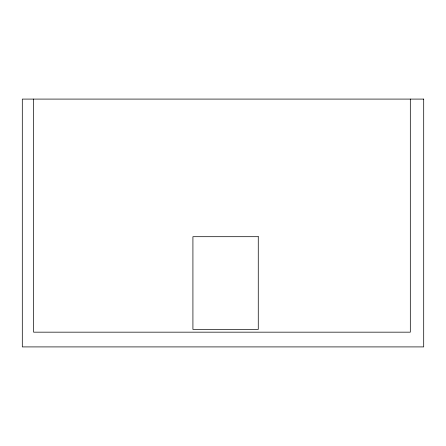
<?xml version="1.0" encoding="UTF-8"?>
<svg xmlns="http://www.w3.org/2000/svg" width="446" height="446" viewBox="0 0 446 446"><rect width="100%" height="100%" fill="white"/><g stroke="black" fill="none" stroke-linecap="round" stroke-linejoin="round"><path stroke-width="0.67" d="M410.314 99.09L410.314 332.17L33.606 332.17L33.606 99.09M423.7 99.09L22.3 99.09L22.3 346.91L423.7 346.91L423.7 99.09M258.267 236.698L192.917 236.698L192.917 329.41L258.267 329.41L258.267 236.698"/></g></svg>
